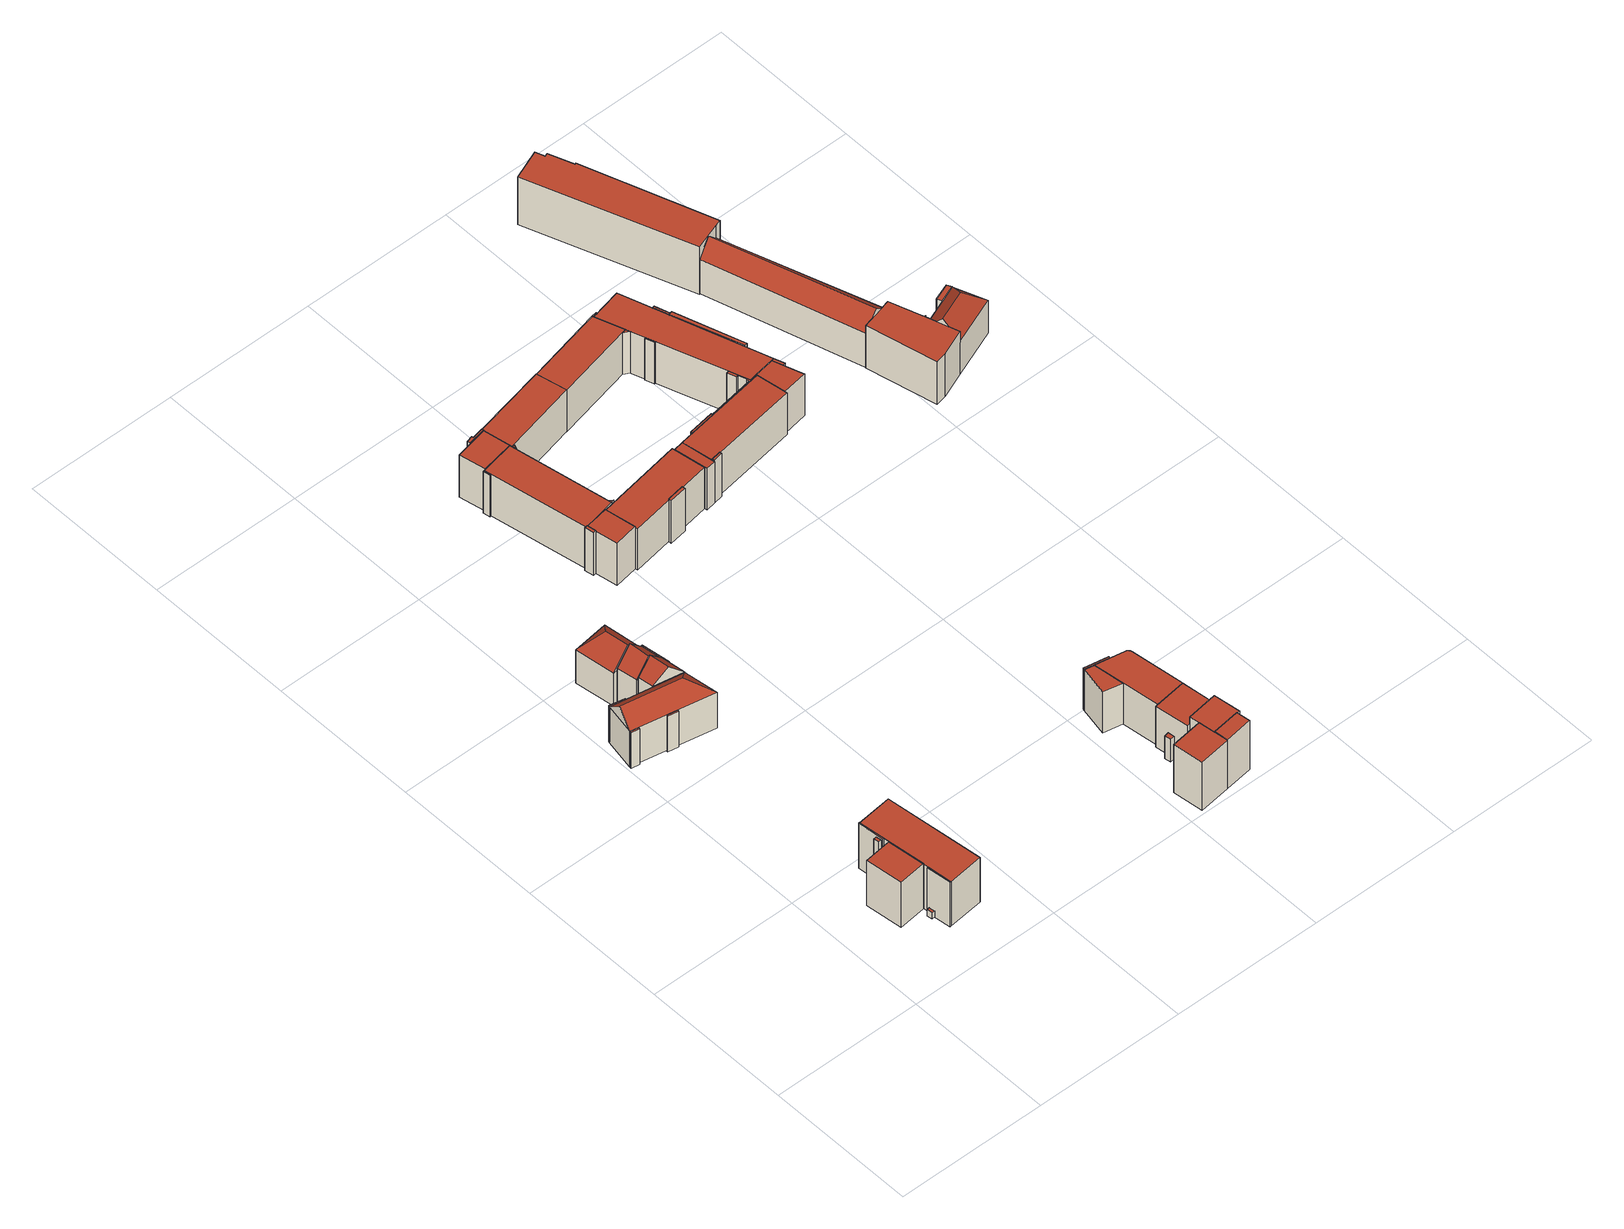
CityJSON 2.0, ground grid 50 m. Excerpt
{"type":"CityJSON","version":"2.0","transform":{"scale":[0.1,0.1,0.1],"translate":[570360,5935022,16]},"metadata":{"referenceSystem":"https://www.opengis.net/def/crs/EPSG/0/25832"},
"CityObjects":{
"building1":{"type":"Building","attributes":{"name":"Chapeaurougeweg","Gemeindeschluessel":"02100123","function":"31001_1010"},"children":["building1-1","building1-2","building1-3","building1-4","building1-5","building1-6"]},
"building1-1":{"type":"BuildingPart","attributes":{"roofType":"1000","measuredHeight":17.66,"storeysAboveGround":5},"parents":["building1"],"geometry":[{"type":"Solid","lod":"2","boundaries":[[[[0,1,2,3]],[[4,5,1,0]],[[6,7,5,4]],[[3,2,7,6]],[[4,0,3,6]],[[1,5,7,2]]]],"semantics":{"surfaces":[{"type":"WallSurface"},{"type":"RoofSurface","Flaechenneigung":"90","Flaechenrichtung":"0","Flaechengroesse":"3.62320996449639"},{"type":"GroundSurface"}],"values":[[0,0,0,0,1,2]]}}]},
"building1-2":{"type":"BuildingPart","attributes":{"roofType":"1000","measuredHeight":17.66,"storeysAboveGround":5},"parents":["building1"],"geometry":[{"type":"Solid","lod":"2","boundaries":[[[[8,9,10,11]],[[12,13,9,8]],[[0,1,13,12]],[[11,10,1,0]],[[12,8,11,0]],[[9,13,1,10]]]],"semantics":{"surfaces":[{"type":"WallSurface"},{"type":"RoofSurface","Flaechenneigung":"90","Flaechenrichtung":"0","Flaechengroesse":"387.780463006218"},{"type":"GroundSurface"}],"values":[[0,0,0,0,1,2]]}}]},
"building1-3":{"type":"BuildingPart","attributes":{"roofType":"1000","measuredHeight":17.87,"storeysAboveGround":5},"parents":["building1"],"geometry":[{"type":"Solid","lod":"2","boundaries":[[[[14,15,16,17]],[[18,19,15,14]],[[20,21,19,18]],[[17,16,21,20]],[[18,14,17,20]],[[15,19,21,16]]]],"semantics":{"surfaces":[{"type":"WallSurface"},{"type":"RoofSurface","Flaechenneigung":"90","Flaechenrichtung":"0","Flaechengroesse":"112.503272705776"},{"type":"GroundSurface"}],"values":[[0,0,0,0,1,2]]}}]},
"building1-4":{"type":"BuildingPart","attributes":{"roofType":"1000","measuredHeight":17.31,"storeysAboveGround":5},"parents":["building1"],"geometry":[{"type":"Solid","lod":"2","boundaries":[[[[22,23,24,25]],[[26,27,23,22]],[[28,29,27,26]],[[25,24,29,28]],[[26,22,25,28]],[[23,27,29,24]]]],"semantics":{"surfaces":[{"type":"WallSurface"},{"type":"RoofSurface","Flaechenneigung":"90","Flaechenrichtung":"0","Flaechengroesse":"1.99933698425025"},{"type":"GroundSurface"}],"values":[[0,0,0,0,1,2]]}}]},
"building1-5":{"type":"BuildingPart","attributes":{"roofType":"1000","measuredHeight":2.49,"storeysAboveGround":5},"parents":["building1"],"geometry":[{"type":"Solid","lod":"2","boundaries":[[[[30,31,32,33]],[[34,35,31,30]],[[36,37,35,34]],[[33,32,37,36]],[[34,30,33,36]],[[31,35,37,32]]]],"semantics":{"surfaces":[{"type":"WallSurface"},{"type":"RoofSurface","Flaechenneigung":"90","Flaechenrichtung":"0","Flaechengroesse":"1.88237200057318"},{"type":"GroundSurface"}],"values":[[0,0,0,0,1,2]]}}]},
"building1-6":{"type":"BuildingPart","attributes":{"roofType":"1000","measuredHeight":17.87,"storeysAboveGround":5},"parents":["building1"],"geometry":[{"type":"Solid","lod":"2","boundaries":[[[[38,39,10,40]],[[17,16,39,38]],[[41,42,16,17]],[[43,44,42,41]],[[45,46,44,43]],[[40,10,46,45]],[[43,41,17,38,40,45]],[[39,16,42,44,46,10]]]],"semantics":{"surfaces":[{"type":"WallSurface"},{"type":"RoofSurface","Flaechenneigung":"90","Flaechenrichtung":"0","Flaechengroesse":"6.65304072617816"},{"type":"GroundSurface"}],"values":[[0,0,0,0,0,0,1,2]]}}]},
"building2":{"type":"Building","attributes":{"name":"Sievekingsallee","Gemeindeschluessel":"02100123","function":"31001_1010"},"children":["building2-1","building2-2","building2-3","building2-4","building2-5","building2-6","building2-7","building2-8"]},
"building2-1":{"type":"BuildingPart","attributes":{"roofType":"5000","measuredHeight":19.09,"storeysAboveGround":4},"parents":["building2"],"geometry":[{"type":"Solid","lod":"2","boundaries":[[[[47,48,49,50]],[[51,52,48,47]],[[53,54,52,51]],[[50,49,54,53]],[[47,55,51]],[[53,56,50]],[[50,56,55,47]],[[51,55,56,53]],[[48,52,54,49]]]],"semantics":{"surfaces":[{"type":"WallSurface"},{"type":"RoofSurface","Flaechenneigung":"47.9255275892489","Flaechenrichtung":"82.4117337062793","Flaechengroesse":"43.1799893612371"},{"type":"RoofSurface","Flaechenneigung":"46.5350422641608","Flaechenrichtung":"10.1128066139535","Flaechengroesse":"161.684457473078"},{"type":"RoofSurface","Flaechenneigung":"46.506615159499","Flaechenrichtung":"190.523310149735","Flaechengroesse":"174.788065877103"},{"type":"GroundSurface"}],"values":[[0,0,0,0,1,0,2,3,4]]}}]},
"building2-2":{"type":"BuildingPart","attributes":{"roofType":"3100","measuredHeight":19.11,"storeysAboveGround":4},"parents":["building2"],"geometry":[{"type":"Solid","lod":"2","boundaries":[[[[57,58,59,60]],[[61,62,58,57]],[[63,48,62,61]],[[60,59,48,63]],[[57,64,61]],[[63,65,60]],[[60,65,64,57]],[[61,64,65,63]],[[58,62,48,59]]]],"semantics":{"surfaces":[{"type":"WallSurface"},{"type":"RoofSurface","Flaechenneigung":"44.5097056042538","Flaechenrichtung":"262.187736915752","Flaechengroesse":"41.1434719709508"},{"type":"RoofSurface","Flaechenneigung":"44.5227906515974","Flaechenrichtung":"82.3526324303992","Flaechengroesse":"51.9900030510147"},{"type":"GroundSurface"}],"values":[[0,0,0,0,0,0,1,2,3]]}}]},
"building2-3":{"type":"BuildingPart","attributes":{"roofType":"3100","measuredHeight":19.12,"storeysAboveGround":4},"parents":["building2"],"geometry":[{"type":"Solid","lod":"2","boundaries":[[[[66,67,68,69]],[[70,71,67,66]],[[72,62,71,70]],[[69,68,62,72]],[[66,73,70]],[[72,74,69]],[[69,74,73,66]],[[70,73,74,72]],[[67,71,62,68]]]],"semantics":{"surfaces":[{"type":"WallSurface"},{"type":"RoofSurface","Flaechenneigung":"44.4701333146871","Flaechenrichtung":"262.151336608739","Flaechengroesse":"50.9424624617455"},{"type":"RoofSurface","Flaechenneigung":"44.4700396771415","Flaechenrichtung":"82.3248781847656","Flaechengroesse":"50.9089139722495"},{"type":"GroundSurface"}],"values":[[0,0,0,0,0,0,1,2,3]]}}]},
"building2-4":{"type":"BuildingPart","attributes":{"roofType":"5000","measuredHeight":19.14,"storeysAboveGround":4},"parents":["building2"],"geometry":[{"type":"Solid","lod":"2","boundaries":[[[[75,76,77,78]],[[79,80,76,75]],[[81,71,80,79]],[[78,77,71,81]],[[75,82,79]],[[81,83,78]],[[78,83,82,75]],[[79,82,83,81]],[[76,80,71,77]]]],"semantics":{"surfaces":[{"type":"WallSurface"},{"type":"RoofSurface","Flaechenneigung":"41.4476082118734","Flaechenrichtung":"352.084588397407","Flaechengroesse":"49.2728433870506"},{"type":"RoofSurface","Flaechenneigung":"44.340651552706","Flaechenrichtung":"262.140256197061","Flaechengroesse":"90.4727140750392"},{"type":"RoofSurface","Flaechenneigung":"44.3404104565576","Flaechenrichtung":"82.3497810792349","Flaechengroesse":"90.4576227914957"},{"type":"GroundSurface"}],"values":[[0,0,0,0,1,0,2,3,4]]}}]},
"building2-5":{"type":"BuildingPart","attributes":{"roofType":"1000","measuredHeight":14.02,"storeysAboveGround":4},"parents":["building2"],"geometry":[{"type":"Solid","lod":"2","boundaries":[[[[84,85,49,50]],[[86,87,85,84]],[[88,89,87,86]],[[50,49,89,88]],[[86,84,50,88]],[[85,87,89,49]]]],"semantics":{"surfaces":[{"type":"WallSurface"},{"type":"RoofSurface","Flaechenneigung":"90","Flaechenrichtung":"0","Flaechengroesse":"2.8411697654153"},{"type":"GroundSurface"}],"values":[[0,0,0,0,1,2]]}}]},
"building2-6":{"type":"BuildingPart","attributes":{"roofType":"1000","measuredHeight":14.02,"storeysAboveGround":4},"parents":["building2"],"geometry":[{"type":"Solid","lod":"2","boundaries":[[[[90,91,92,93]],[[94,95,91,90]],[[53,54,95,94]],[[93,92,54,53]],[[94,90,93,53]],[[91,95,54,92]]]],"semantics":{"surfaces":[{"type":"WallSurface"},{"type":"RoofSurface","Flaechenneigung":"90","Flaechenrichtung":"0","Flaechengroesse":"1.7666862962987"},{"type":"GroundSurface"}],"values":[[0,0,0,0,1,2]]}}]},
"building2-7":{"type":"BuildingPart","attributes":{"roofType":"1000","measuredHeight":13.46,"storeysAboveGround":4},"parents":["building2"],"geometry":[{"type":"Solid","lod":"2","boundaries":[[[[96,97,98,99]],[[100,101,97,96]],[[102,103,101,100]],[[99,98,103,102]],[[100,96,99,102]],[[97,101,103,98]]]],"semantics":{"surfaces":[{"type":"WallSurface"},{"type":"RoofSurface","Flaechenneigung":"90","Flaechenrichtung":"0","Flaechengroesse":"6.36209826035185"},{"type":"GroundSurface"}],"values":[[0,0,0,0,1,2]]}}]},
"building2-8":{"type":"BuildingPart","attributes":{"roofType":"1000","measuredHeight":14.02,"storeysAboveGround":4},"parents":["building2"],"geometry":[{"type":"Solid","lod":"2","boundaries":[[[[104,105,106,107]],[[108,109,105,104]],[[110,111,109,108]],[[107,106,111,110]],[[108,104,107,110]],[[105,109,111,106]]]],"semantics":{"surfaces":[{"type":"WallSurface"},{"type":"RoofSurface","Flaechenneigung":"90","Flaechenrichtung":"0","Flaechengroesse":"2.34098600057283"},{"type":"GroundSurface"}],"values":[[0,0,0,0,1,2]]}}]},
"building3":{"type":"Building","attributes":{"name":"Poelsweg","Gemeindeschluessel":"02100123","function":"31001_1010"},"children":["building3-1","building3-2","building3-3","building3-4","building3-5","building3-6","building3-7","building3-8","building3-9","building3-10","building3-11","building3-12"]},
"building3-1":{"type":"BuildingPart","attributes":{"roofType":"1000","measuredHeight":16.5,"storeysAboveGround":5},"parents":["building3"],"geometry":[{"type":"Solid","lod":"2","boundaries":[[[[112,113,114,115]],[[116,117,113,112]],[[118,119,117,116]],[[115,114,119,118]],[[116,112,115,118]],[[113,117,119,114]]]],"semantics":{"surfaces":[{"type":"WallSurface"},{"type":"RoofSurface","Flaechenneigung":"90","Flaechenrichtung":"0","Flaechengroesse":"397.695565464941"},{"type":"GroundSurface"}],"values":[[0,0,0,0,1,2]]}}]},
"building3-2":{"type":"BuildingPart","attributes":{"roofType":"1000","measuredHeight":16.5,"storeysAboveGround":5},"parents":["building3"],"geometry":[{"type":"Solid","lod":"2","boundaries":[[[[120,121,122,123]],[[116,117,121,120]],[[123,122,117,116]],[[120,123,116]],[[121,117,122]]]],"semantics":{"surfaces":[{"type":"WallSurface"},{"type":"RoofSurface","Flaechenneigung":"90","Flaechenrichtung":"0","Flaechengroesse":"0.599544027850423"},{"type":"GroundSurface"}],"values":[[0,0,0,1,2]]}}]},
"building3-3":{"type":"BuildingPart","attributes":{"roofType":"1000","measuredHeight":16.57,"storeysAboveGround":5},"parents":["building3"],"geometry":[{"type":"Solid","lod":"2","boundaries":[[[[124,125,126,127]],[[128,129,125,124]],[[130,113,129,128]],[[127,126,113,130]],[[128,124,127,130]],[[125,129,113,126]]]],"semantics":{"surfaces":[{"type":"WallSurface"},{"type":"RoofSurface","Flaechenneigung":"90","Flaechenrichtung":"0","Flaechengroesse":"97.2133291788654"},{"type":"GroundSurface"}],"values":[[0,0,0,0,1,2]]}}]},
"building3-4":{"type":"BuildingPart","attributes":{"roofType":"1000","measuredHeight":16.52,"storeysAboveGround":5},"parents":["building3"],"geometry":[{"type":"Solid","lod":"2","boundaries":[[[[131,132,133,134]],[[135,136,132,131]],[[137,138,136,135]],[[134,133,138,137]],[[135,131,134,137]],[[132,136,138,133]]]],"semantics":{"surfaces":[{"type":"WallSurface"},{"type":"RoofSurface","Flaechenneigung":"90","Flaechenrichtung":"0","Flaechengroesse":"259.971395811782"},{"type":"GroundSurface"}],"values":[[0,0,0,0,1,2]]}}]},
"building3-5":{"type":"BuildingPart","attributes":{"roofType":"1000","measuredHeight":16.52,"storeysAboveGround":5},"parents":["building3"],"geometry":[{"type":"Solid","lod":"2","boundaries":[[[[139,140,141,142]],[[137,138,140,139]],[[142,141,138,137]],[[139,142,137]],[[140,138,141]]]],"semantics":{"surfaces":[{"type":"WallSurface"},{"type":"RoofSurface","Flaechenneigung":"90","Flaechenrichtung":"0","Flaechengroesse":"0.631234725603207"},{"type":"GroundSurface"}],"values":[[0,0,0,1,2]]}}]},
"building3-6":{"type":"BuildingPart","attributes":{"roofType":"1000","measuredHeight":16.5,"storeysAboveGround":5},"parents":["building3"],"geometry":[{"type":"Solid","lod":"2","boundaries":[[[[143,144,145,146]],[[147,148,144,143]],[[115,114,148,147]],[[146,145,114,115]],[[147,143,146,115]],[[144,148,114,145]]]],"semantics":{"surfaces":[{"type":"WallSurface"},{"type":"RoofSurface","Flaechenneigung":"90","Flaechenrichtung":"0","Flaechengroesse":"1.00753275482895"},{"type":"GroundSurface"}],"values":[[0,0,0,0,1,2]]}}]},
"building3-7":{"type":"BuildingPart","attributes":{"roofType":"1000","measuredHeight":16.31,"storeysAboveGround":5},"parents":["building3"],"geometry":[{"type":"Solid","lod":"2","boundaries":[[[[149,150,151,152]],[[153,154,150,149]],[[155,156,154,153]],[[152,151,156,155]],[[153,149,152,155]],[[150,154,156,151]]]],"semantics":{"surfaces":[{"type":"WallSurface"},{"type":"RoofSurface","Flaechenneigung":"90","Flaechenrichtung":"0","Flaechengroesse":"321.643618299776"},{"type":"GroundSurface"}],"values":[[0,0,0,0,1,2]]}}]},
"building3-8":{"type":"BuildingPart","attributes":{"roofType":"1000","measuredHeight":16.62,"storeysAboveGround":5},"parents":["building3"],"geometry":[{"type":"Solid","lod":"2","boundaries":[[[[157,158,159,160]],[[161,162,158,157]],[[163,156,162,161]],[[160,159,156,163]],[[161,157,160,163]],[[158,162,156,159]]]],"semantics":{"surfaces":[{"type":"WallSurface"},{"type":"RoofSurface","Flaechenneigung":"90","Flaechenrichtung":"0","Flaechengroesse":"80.7828076486189"},{"type":"GroundSurface"}],"values":[[0,0,0,0,1,2]]}}]},
"building3-9":{"type":"BuildingPart","attributes":{"roofType":"1000","measuredHeight":16.91,"storeysAboveGround":5},"parents":["building3"],"geometry":[{"type":"Solid","lod":"2","boundaries":[[[[164,165,166,167]],[[168,169,165,164]],[[170,162,169,168]],[[167,166,162,170]],[[168,164,167,170]],[[165,169,162,166]]]],"semantics":{"surfaces":[{"type":"WallSurface"},{"type":"RoofSurface","Flaechenneigung":"90","Flaechenrichtung":"0","Flaechengroesse":"2.96195805170829"},{"type":"GroundSurface"}],"values":[[0,0,0,0,1,2]]}}]},
"building3-10":{"type":"BuildingPart","attributes":{"roofType":"1000","measuredHeight":16.3,"storeysAboveGround":5},"parents":["building3"],"geometry":[{"type":"Solid","lod":"2","boundaries":[[[[171,172,173,174]],[[175,176,172,171]],[[177,178,176,175]],[[174,173,178,177]],[[175,171,174,177]],[[172,176,178,173]]]],"semantics":{"surfaces":[{"type":"WallSurface"},{"type":"RoofSurface","Flaechenneigung":"90","Flaechenrichtung":"0","Flaechengroesse":"37.497187895238"},{"type":"GroundSurface"}],"values":[[0,0,0,0,1,2]]}}]},
"building3-11":{"type":"BuildingPart","attributes":{"roofType":"1000","measuredHeight":16.82,"storeysAboveGround":5},"parents":["building3"],"geometry":[{"type":"Solid","lod":"2","boundaries":[[[[179,180,181,182]],[[183,184,180,179]],[[185,186,184,183]],[[182,181,186,185]],[[183,179,182,185]],[[180,184,186,181]]]],"semantics":{"surfaces":[{"type":"WallSurface"},{"type":"RoofSurface","Flaechenneigung":"90","Flaechenrichtung":"0","Flaechengroesse":"5.90901698502336"},{"type":"GroundSurface"}],"values":[[0,0,0,0,1,2]]}}]},
"building3-12":{"type":"BuildingPart","attributes":{"roofType":"1000","measuredHeight":16.83,"storeysAboveGround":5},"parents":["building3"],"geometry":[{"type":"Solid","lod":"2","boundaries":[[[[187,188,189,190]],[[191,192,188,187]],[[193,133,192,191]],[[194,129,133,193]],[[195,196,129,194]],[[190,189,196,195]],[[194,193,191,187,190,195]],[[188,192,133,129,196,189]]]],"semantics":{"surfaces":[{"type":"WallSurface"},{"type":"RoofSurface","Flaechenneigung":"90","Flaechenrichtung":"0","Flaechengroesse":"4.52015773280588"},{"type":"GroundSurface"}],"values":[[0,0,0,0,0,0,1,2]]}}]},
"building4":{"type":"Building","attributes":{"name":"Curtiusweg","Gemeindeschluessel":"02100123","function":"31001_1010"},"children":["building4-1","building4-2","building4-3","building4-4","building4-5","building4-6","building4-7","building4-8"]},
"building4-1":{"type":"BuildingPart","attributes":{"roofType":"1000","measuredHeight":16.09,"storeysAboveGround":6},"parents":["building4"],"geometry":[{"type":"Solid","lod":"2","boundaries":[[[[197,198,199,200]],[[201,202,198,197]],[[203,204,202,201]],[[200,199,204,203]],[[201,197,200,203]],[[198,202,204,199]]]],"semantics":{"surfaces":[{"type":"WallSurface"},{"type":"RoofSurface","Flaechenneigung":"90","Flaechenrichtung":"0","Flaechengroesse":"126.613383832183"},{"type":"GroundSurface"}],"values":[[0,0,0,0,1,2]]}}]},
"building4-2":{"type":"BuildingPart","attributes":{"roofType":"1000","measuredHeight":16.15,"storeysAboveGround":6},"parents":["building4"],"geometry":[{"type":"Solid","lod":"2","boundaries":[[[[205,206,207,208]],[[209,210,206,205]],[[211,212,210,209]],[[213,214,212,211]],[[215,216,214,213]],[[217,218,216,215]],[[219,220,218,217]],[[221,222,220,219]],[[223,198,222,221]],[[208,207,198,223]],[[221,219,217,215,213,211,209,205,208,223]],[[206,210,212,214,216,218,220,222,198,207]]]],"semantics":{"surfaces":[{"type":"WallSurface"},{"type":"RoofSurface","Flaechenneigung":"90","Flaechenrichtung":"0","Flaechengroesse":"215.221798084933"},{"type":"GroundSurface"}],"values":[[0,0,0,0,0,0,0,0,0,0,1,2]]}}]},
"building4-3":{"type":"BuildingPart","attributes":{"roofType":"1000","measuredHeight":18.97,"storeysAboveGround":6},"parents":["building4"],"geometry":[{"type":"Solid","lod":"2","boundaries":[[[[224,225,202,226]],[[227,228,225,224]],[[229,230,228,227]],[[226,202,230,229]],[[227,224,226,229]],[[225,228,230,202]]]],"semantics":{"surfaces":[{"type":"WallSurface"},{"type":"RoofSurface","Flaechenneigung":"90","Flaechenrichtung":"0","Flaechengroesse":"91.250355590804"},{"type":"GroundSurface"}],"values":[[0,0,0,0,1,2]]}}]},
"building4-4":{"type":"BuildingPart","attributes":{"roofType":"1000","measuredHeight":19.22,"storeysAboveGround":6},"parents":["building4"],"geometry":[{"type":"Solid","lod":"2","boundaries":[[[[231,232,233,234]],[[235,236,232,231]],[[237,228,236,235]],[[234,233,228,237]],[[235,231,234,237]],[[232,236,228,233]]]],"semantics":{"surfaces":[{"type":"WallSurface"},{"type":"RoofSurface","Flaechenneigung":"90","Flaechenrichtung":"0","Flaechengroesse":"42.1883689280168"},{"type":"GroundSurface"}],"values":[[0,0,0,0,1,2]]}}]},
"building4-5":{"type":"BuildingPart","attributes":{"roofType":"1000","measuredHeight":19.05,"storeysAboveGround":6},"parents":["building4"],"geometry":[{"type":"Solid","lod":"2","boundaries":[[[[238,239,236,240]],[[241,242,239,238]],[[243,244,242,241]],[[240,236,244,243]],[[241,238,240,243]],[[239,242,244,236]]]],"semantics":{"surfaces":[{"type":"WallSurface"},{"type":"RoofSurface","Flaechenneigung":"90","Flaechenrichtung":"0","Flaechengroesse":"106.503516056005"},{"type":"GroundSurface"}],"values":[[0,0,0,0,1,2]]}}]},
"building4-6":{"type":"BuildingPart","attributes":{"roofType":"1000","measuredHeight":16.07,"storeysAboveGround":6},"parents":["building4"],"geometry":[{"type":"Solid","lod":"2","boundaries":[[[[245,246,247,248]],[[249,250,246,245]],[[251,206,250,249]],[[248,247,206,251]],[[249,245,248,251]],[[246,250,206,247]]]],"semantics":{"surfaces":[{"type":"WallSurface"},{"type":"RoofSurface","Flaechenneigung":"90","Flaechenrichtung":"0","Flaechengroesse":"45.8678273676214"},{"type":"GroundSurface"}],"values":[[0,0,0,0,1,2]]}}]},
"building4-7":{"type":"BuildingPart","attributes":{"roofType":"1000","measuredHeight":16.34,"storeysAboveGround":6},"parents":["building4"],"geometry":[{"type":"Solid","lod":"2","boundaries":[[[[252,253,250,254]],[[255,256,253,252]],[[257,258,256,255]],[[254,250,258,257]],[[255,252,254,257]],[[253,256,258,250]]]],"semantics":{"surfaces":[{"type":"WallSurface"},{"type":"RoofSurface","Flaechenneigung":"90","Flaechenrichtung":"0","Flaechengroesse":"4.21511968676518"},{"type":"GroundSurface"}],"values":[[0,0,0,0,1,2]]}}]},
"building4-8":{"type":"BuildingPart","attributes":{"roofType":"1000","measuredHeight":8.87,"storeysAboveGround":6},"parents":["building4"],"geometry":[{"type":"Solid","lod":"2","boundaries":[[[[259,260,261,262]],[[263,264,260,259]],[[265,266,264,263]],[[262,261,266,265]],[[263,259,262,265]],[[260,264,266,261]]]],"semantics":{"surfaces":[{"type":"WallSurface"},{"type":"RoofSurface","Flaechenneigung":"90","Flaechenrichtung":"0","Flaechengroesse":"3.36822740690749"},{"type":"GroundSurface"}],"values":[[0,0,0,0,1,2]]}}]},
"building5":{"type":"Building","attributes":{"name":"Perthesweg","Gemeindeschluessel":"02100123","function":"31001_1010"},"children":["building5-1","building5-2","building5-3","building5-4","building5-5","building5-6","building5-7","building5-8","building5-9","building5-10","building5-11","building5-12"]},
"building5-1":{"type":"BuildingPart","attributes":{"roofType":"1000","measuredHeight":16.53,"storeysAboveGround":5},"parents":["building5"],"geometry":[{"type":"Solid","lod":"2","boundaries":[[[[267,268,269,270]],[[271,272,268,267]],[[273,274,272,271]],[[270,269,274,273]],[[271,267,270,273]],[[268,272,274,269]]]],"semantics":{"surfaces":[{"type":"WallSurface"},{"type":"RoofSurface","Flaechenneigung":"90","Flaechenrichtung":"0","Flaechengroesse":"74.6945234623502"},{"type":"GroundSurface"}],"values":[[0,0,0,0,1,2]]}}]},
"building5-2":{"type":"BuildingPart","attributes":{"roofType":"1000","measuredHeight":16.46,"storeysAboveGround":5},"parents":["building5"],"geometry":[{"type":"Solid","lod":"2","boundaries":[[[[275,276,277,278]],[[279,280,276,275]],[[281,282,280,279]],[[278,277,282,281]],[[279,275,278,281]],[[276,280,282,277]]]],"semantics":{"surfaces":[{"type":"WallSurface"},{"type":"RoofSurface","Flaechenneigung":"90","Flaechenrichtung":"0","Flaechengroesse":"330.65900693558"},{"type":"GroundSurface"}],"values":[[0,0,0,0,1,2]]}}]},
"building5-3":{"type":"BuildingPart","attributes":{"roofType":"1000","measuredHeight":16.53,"storeysAboveGround":5},"parents":["building5"],"geometry":[{"type":"Solid","lod":"2","boundaries":[[[[283,284,274,273]],[[285,286,284,283]],[[287,288,286,285]],[[273,274,288,287]],[[285,283,273,287]],[[284,286,288,274]]]],"semantics":{"surfaces":[{"type":"WallSurface"},{"type":"RoofSurface","Flaechenneigung":"90","Flaechenrichtung":"0","Flaechengroesse":"3.21907242548013"},{"type":"GroundSurface"}],"values":[[0,0,0,0,1,2]]}}]},
"building5-4":{"type":"BuildingPart","attributes":{"roofType":"1000","measuredHeight":16.44,"storeysAboveGround":5},"parents":["building5"],"geometry":[{"type":"Solid","lod":"2","boundaries":[[[[289,290,291,292]],[[293,294,290,289]],[[295,296,294,293]],[[292,291,296,295]],[[293,289,292,295]],[[290,294,296,291]]]],"semantics":{"surfaces":[{"type":"WallSurface"},{"type":"RoofSurface","Flaechenneigung":"90","Flaechenrichtung":"0","Flaechengroesse":"0.674869334626637"},{"type":"GroundSurface"}],"values":[[0,0,0,0,1,2]]}}]},
"building5-5":{"type":"BuildingPart","attributes":{"roofType":"1000","measuredHeight":16.44,"storeysAboveGround":5},"parents":["building5"],"geometry":[{"type":"Solid","lod":"2","boundaries":[[[[283,284,297,298]],[[299,300,284,283]],[[295,296,300,299]],[[298,297,296,295]],[[299,283,298,295]],[[284,300,296,297]]]],"semantics":{"surfaces":[{"type":"WallSurface"},{"type":"RoofSurface","Flaechenneigung":"90","Flaechenrichtung":"0","Flaechengroesse":"497.640284187444"},{"type":"GroundSurface"}],"values":[[0,0,0,0,1,2]]}}]},
"building5-6":{"type":"BuildingPart","attributes":{"roofType":"1000","measuredHeight":16.48,"storeysAboveGround":5},"parents":["building5"],"geometry":[{"type":"Solid","lod":"2","boundaries":[[[[301,302,303,304]],[[305,306,302,301]],[[304,303,306,305]],[[301,304,305]],[[302,306,303]]]],"semantics":{"surfaces":[{"type":"WallSurface"},{"type":"RoofSurface","Flaechenneigung":"90","Flaechenrichtung":"0","Flaechengroesse":"1.24737068270884"},{"type":"GroundSurface"}],"values":[[0,0,0,1,2]]}}]},
"building5-7":{"type":"BuildingPart","attributes":{"roofType":"1000","measuredHeight":16.48,"storeysAboveGround":5},"parents":["building5"],"geometry":[{"type":"Solid","lod":"2","boundaries":[[[[307,308,309,310]],[[292,291,308,307]],[[305,306,291,292]],[[310,309,306,305]],[[292,307,310,305]],[[308,291,306,309]]]],"semantics":{"surfaces":[{"type":"WallSurface"},{"type":"RoofSurface","Flaechenneigung":"90","Flaechenrichtung":"0","Flaechengroesse":"271.246586652375"},{"type":"GroundSurface"}],"values":[[0,0,0,0,1,2]]}}]},
"building5-8":{"type":"BuildingPart","attributes":{"roofType":"1000","measuredHeight":16.94,"storeysAboveGround":5},"parents":["building5"],"geometry":[{"type":"Solid","lod":"2","boundaries":[[[[311,312,313,314]],[[315,316,312,311]],[[317,276,316,315]],[[314,313,276,317]],[[315,311,314,317]],[[312,316,276,313]]]],"semantics":{"surfaces":[{"type":"WallSurface"},{"type":"RoofSurface","Flaechenneigung":"90","Flaechenrichtung":"0","Flaechengroesse":"2.45254048032864"},{"type":"GroundSurface"}],"values":[[0,0,0,0,1,2]]}}]},
"building5-9":{"type":"BuildingPart","attributes":{"roofType":"1000","measuredHeight":16.44,"storeysAboveGround":5},"parents":["building5"],"geometry":[{"type":"Solid","lod":"2","boundaries":[[[[318,319,320,321]],[[322,323,319,318]],[[324,325,323,322]],[[321,320,325,324]],[[322,318,321,324]],[[319,323,325,320]]]],"semantics":{"surfaces":[{"type":"WallSurface"},{"type":"RoofSurface","Flaechenneigung":"90","Flaechenrichtung":"0","Flaechengroesse":"1.23793603451526"},{"type":"GroundSurface"}],"values":[[0,0,0,0,1,2]]}}]},
"building5-10":{"type":"BuildingPart","attributes":{"roofType":"1000","measuredHeight":16.81,"storeysAboveGround":5},"parents":["building5"],"geometry":[{"type":"Solid","lod":"2","boundaries":[[[[326,327,328,329]],[[330,331,327,326]],[[332,333,331,330]],[[329,328,333,332]],[[330,326,329,332]],[[327,331,333,328]]]],"semantics":{"surfaces":[{"type":"WallSurface"},{"type":"RoofSurface","Flaechenneigung":"90","Flaechenrichtung":"0","Flaechengroesse":"2.38659294349997"},{"type":"GroundSurface"}],"values":[[0,0,0,0,1,2]]}}]},
"building5-11":{"type":"BuildingPart","attributes":{"roofType":"1000","measuredHeight":16.81,"storeysAboveGround":5},"parents":["building5"],"geometry":[{"type":"Solid","lod":"2","boundaries":[[[[334,335,336,337]],[[338,339,335,334]],[[332,333,339,338]],[[337,336,333,332]],[[338,334,337,332]],[[335,339,333,336]]]],"semantics":{"surfaces":[{"type":"WallSurface"},{"type":"RoofSurface","Flaechenneigung":"90","Flaechenrichtung":"0","Flaechengroesse":"25.2714565336725"},{"type":"GroundSurface"}],"values":[[0,0,0,0,1,2]]}}]},
"building5-12":{"type":"BuildingPart","attributes":{"roofType":"1000","measuredHeight":16.44,"storeysAboveGround":5},"parents":["building5"],"geometry":[{"type":"Solid","lod":"2","boundaries":[[[[340,341,342,343]],[[344,345,341,340]],[[299,300,345,344]],[[271,272,300,299]],[[281,282,272,271]],[[346,347,282,281]],[[348,349,347,346]],[[350,351,349,348]],[[352,353,351,350]],[[354,355,353,352]],[[356,357,355,354]],[[358,359,357,356]],[[343,342,359,358]],[[356,354,352,350,348,346,281,271,299,344,340,343,358]],[[341,345,300,272,282,347,349,351,353,355,357,359,342]]]],"semantics":{"surfaces":[{"type":"WallSurface"},{"type":"RoofSurface","Flaechenneigung":"90","Flaechenrichtung":"0","Flaechengroesse":"15.2672898527864"},{"type":"GroundSurface"}],"values":[[0,0,0,0,0,0,0,0,0,0,0,0,0,1,2]]}}]},
"building6":{"type":"Building","attributes":{"name":"Perthesweg","Gemeindeschluessel":"02100123","function":"31001_1010","yearOfConstruction":1978,"roofType":"1000","measuredHeight":18.87,"storeysAboveGround":4},"address":[{"country":"Germany","locality":"Hamburg","thoroughfareNumber":"26","thoroughfareName":"Perthesweg","postcode":"20535"}],"geometry":[{"type":"Solid","lod":"2","boundaries":[[[[360,361,362,363]],[[364,365,361,360]],[[366,367,365,364]],[[368,369,367,366]],[[370,371,369,368]],[[372,373,371,370]],[[374,375,373,372]],[[376,377,375,374]],[[363,362,377,376]],[[374,372,370,368,366,364,360,363,376]],[[361,365,367,369,371,373,375,377,362]]]],"semantics":{"surfaces":[{"type":"WallSurface"},{"type":"RoofSurface","Flaechenneigung":"90","Flaechenrichtung":"0","Flaechengroesse":"630.831785469719"},{"type":"GroundSurface"}],"values":[[0,0,0,0,0,0,0,0,0,1,2]]}}]},
"building7":{"type":"Building","attributes":{"name":"Perthesweg","Gemeindeschluessel":"02100123","function":"31001_1010","yearOfConstruction":1978,"roofType":"3100","measuredHeight":18.65,"storeysAboveGround":4},"address":[{"country":"Germany","locality":"Hamburg","thoroughfareNumber":"24","thoroughfareName":"Perthesweg","postcode":"20535"}],"geometry":[{"type":"Solid","lod":"2","boundaries":[[[[378,379,380,381]],[[382,383,379,378]],[[384,385,383,382]],[[381,380,385,384]],[[378,386,382]],[[384,387,381]],[[381,387,386,378]],[[382,386,387,384]],[[379,383,385,380]]]],"semantics":{"surfaces":[{"type":"WallSurface"},{"type":"RoofSurface","Flaechenneigung":"43.777774275732","Flaechenrichtung":"71.9690752578709","Flaechengroesse":"376.809977538389"},{"type":"RoofSurface","Flaechenneigung":"43.7883427165027","Flaechenrichtung":"252.893153561958","Flaechengroesse":"373.73741650345"},{"type":"GroundSurface"}],"values":[[0,0,0,0,0,0,1,2,3]]}}]},
"building8":{"type":"Building","attributes":{"name":"Perthesweg","Gemeindeschluessel":"02100123","function":"31001_1010"},"children":["building8-1","building8-2","building8-3"]},
"building8-1":{"type":"BuildingPart","attributes":{"roofType":"1000","measuredHeight":13.1,"storeysAboveGround":4},"parents":["building8"],"geometry":[{"type":"Solid","lod":"2","boundaries":[[[[388,389,390,391]],[[392,393,389,388]],[[394,395,393,392]],[[391,390,395,394]],[[392,388,391,394]],[[389,393,395,390]]]],"semantics":{"surfaces":[{"type":"WallSurface"},{"type":"RoofSurface","Flaechenneigung":"90","Flaechenrichtung":"0","Flaechengroesse":"10.3054948026121"},{"type":"GroundSurface"}],"values":[[0,0,0,0,1,2]]}}]},
"building8-2":{"type":"BuildingPart","attributes":{"roofType":"5000","measuredHeight":18.78,"storeysAboveGround":4},"parents":["building8"],"geometry":[{"type":"Solid","lod":"2","boundaries":[[[[396,393,397,398]],[[399,400,393,396]],[[401,402,400,399]],[[398,397,402,401]],[[396,403,399]],[[401,404,398]],[[398,404,403,396]],[[399,403,404,401]],[[393,400,402,397]]]],"semantics":{"surfaces":[{"type":"WallSurface"},{"type":"RoofSurface","Flaechenneigung":"42.9868682300342","Flaechenrichtung":"68.7057515993088","Flaechengroesse":"44.4693205970902"},{"type":"RoofSurface","Flaechenneigung":"42.4803741235223","Flaechenrichtung":"338.80962443814","Flaechengroesse":"110.046651460906"},{"type":"RoofSurface","Flaechenneigung":"42.4804958109967","Flaechenrichtung":"158.813564360699","Flaechengroesse":"112.210987303517"},{"type":"GroundSurface"}],"values":[[0,0,0,0,1,0,2,3,4]]}}]},
"building8-3":{"type":"BuildingPart","attributes":{"roofType":"1000","measuredHeight":16.87,"storeysAboveGround":4},"parents":["building8"],"geometry":[{"type":"Solid","lod":"2","boundaries":[[[[405,406,407,408]],[[409,410,406,405]],[[411,412,410,409]],[[413,414,412,411]],[[415,397,414,413]],[[416,402,397,415]],[[417,418,402,416]],[[408,407,418,417]],[[416,415,413,411,409,405,408,417]],[[406,410,412,414,397,402,418,407]]]],"semantics":{"surfaces":[{"type":"WallSurface"},{"type":"RoofSurface","Flaechenneigung":"90","Flaechenrichtung":"0","Flaechengroesse":"272.237623993581"},{"type":"GroundSurface"}],"values":[[0,0,0,0,0,0,0,0,1,2]]}}]}
},
"vertices":[
[263,150,182],[263,150,6],[253,232,6],[253,232,182],[259,150,182],[259,150,6],[248,231,182],[248,231,6],
[341,490,182],[341,490,6],[223,476,6],[223,476,182],[380,164,182],[380,164,6],
[159,236,185],[159,236,6],[249,247,6],[249,247,185],[144,359,185],[144,359,6],[234,370,185],[234,370,6],
[217,391,179],[217,391,6],[228,392,6],[228,392,179],[215,409,179],[215,409,6],[225,410,179],[225,410,6],
[242,203,31],[242,203,6],[252,204,6],[252,204,31],[240,222,31],[240,222,6],[249,223,31],[249,223,6],
[251,247,185],[251,247,6],[223,476,185],[232,387,185],[232,387,6],[228,387,185],[228,387,6],[221,475,185],[221,475,6],
[260,1218,158],[260,1218,17],[24,1260,17],[24,1260,158],[275,1105,158],[275,1105,17],[4,1156,158],[4,1156,17],[210,1172,208],[14,1208,208],
[153,1287,159],[153,1287,17],[160,1236,17],[160,1236,159],[249,1300,159],[249,1300,17],[260,1218,159],[201,1294,208],[210,1227,208],
[136,1353,155],[136,1353,17],[146,1286,17],[146,1286,155],[240,1368,155],[240,1368,17],[249,1300,155],[188,1361,209],[197,1293,209],
[103,1483,147],[103,1483,17],[122,1351,17],[122,1351,147],[223,1499,147],[223,1499,17],[240,1368,147],[170,1437,209],[181,1360,209],
[25,1265,158],[25,1265,17],[77,1255,158],[77,1255,17],[79,1250,158],[79,1250,17],
[31,1145,158],[31,1145,17],[32,1151,17],[32,1151,158],[3,1150,158],[3,1150,17],
[246,1374,152],[246,1374,17],[239,1373,17],[239,1373,152],[259,1281,152],[259,1281,17],[252,1280,152],[252,1280,17],
[151,1122,158],[151,1122,17],[153,1128,17],[153,1128,158],[117,1128,158],[117,1128,17],[118,1135,158],[118,1135,17],
[458,2142,173],[458,2142,8],[345,2120,8],[345,2120,173],[522,1803,173],[522,1803,8],[410,1780,173],[410,1780,8],
[532,1805,173],[532,1805,8],[520,1814,8],[520,1814,173],
[333,2207,174],[333,2207,8],[350,2121,8],[350,2121,174],[442,2229,174],[442,2229,8],[458,2142,174],
[687,2289,174],[687,2289,8],[441,2235,8],[441,2235,174],[709,2190,174],[709,2190,8],[460,2134,174],[460,2134,8],
[462,2119,174],[462,2119,8],[468,2136,8],[468,2136,174],
[345,2096,173],[345,2096,8],[349,2097,8],[349,2097,173],[341,2119,173],[341,2119,8],
[795,1732,171],[795,1732,8],[777,1842,8],[777,1842,171],[510,1685,171],[510,1685,8],[491,1794,171],[491,1794,8],
[431,1679,175],[431,1679,8],[508,1693,8],[508,1693,175],[413,1781,175],[413,1781,8],[491,1794,175],
[408,1749,178],[408,1749,8],[418,1751,8],[418,1751,178],[403,1779,178],[403,1779,8],[413,1781,178],
[812,1840,171],[812,1840,8],[779,1835,8],[779,1835,171],[829,1729,171],[829,1729,8],[797,1724,171],[797,1724,8],
[701,1706,177],[701,1706,8],[699,1716,8],[699,1716,177],[643,1697,177],[643,1697,8],[642,1707,177],[642,1707,8],
[402,2232,177],[402,2232,8],[380,2227,8],[380,2227,177],[403,2227,177],[403,2227,8],[441,2235,177],[442,2229,177],[383,2217,177],[383,2217,8],
[1222,282,170],[1222,282,9],[1110,267,9],[1110,267,170],[1237,171,170],[1237,171,9],[1126,156,170],[1126,156,9],
[1089,490,171],[1089,490,9],[1119,268,9],[1119,268,171],[1186,472,171],[1186,472,9],[1189,471,171],[1189,471,9],[1192,469,171],[1192,469,9],[1194,466,171],[1194,466,9],[1196,464,171],[1196,464,9],[1197,461,171],[1197,461,9],[1198,458,171],[1198,458,9],[1222,282,171],
[1249,83,199],[1249,83,9],[1237,171,199],[1147,70,199],[1147,70,9],[1135,157,199],[1135,157,9],
[1244,36,202],[1244,36,9],[1238,82,9],[1238,82,202],[1153,24,202],[1153,24,9],[1147,70,202],
[1048,10,200],[1048,10,9],[1153,24,200],[1035,110,200],[1035,110,9],[1139,124,200],[1139,124,9],
[1040,401,170],[1040,401,9],[1102,389,9],[1102,389,170],[1058,496,170],[1058,496,9],[1089,490,170],
[1059,501,173],[1059,501,9],[1058,496,173],[1137,486,173],[1137,486,9],[1136,481,173],[1136,481,9],
[1103,199,98],[1103,199,9],[1119,201,9],[1119,201,98],[1101,220,98],[1101,220,9],[1116,222,98],[1116,222,9],
[1142,1792,172],[1142,1792,7],[1224,1805,7],[1224,1805,172],[1126,1891,172],[1126,1891,7],[1192,1901,172],[1192,1901,7],
[828,1737,172],[828,1737,7],[1143,1786,7],[1143,1786,172],[812,1840,172],[812,1840,7],[1127,1888,172],[1127,1888,7],
[1201,1903,172],[1201,1903,7],[1212,1870,172],[1212,1870,7],[1204,1867,172],[1204,1867,7],
[958,2349,172],[958,2349,7],[942,2346,7],[942,2346,172],[959,2345,172],[959,2345,7],[943,2342,172],[943,2342,7],
[1048,2365,7],[1048,2365,172],[1102,1887,172],[1102,1887,7],
[960,2246,172],[960,2246,7],[981,2235,7],[981,2235,172],[976,2249,172],[976,2249,7],
[687,2289,172],[687,2289,7],[709,2190,7],[709,2190,172],
[860,1734,177],[860,1734,7],[859,1742,7],[859,1742,177],[829,1729,177],[829,1729,7],[828,1737,177],
[1002,2162,172],[1002,2162,7],[1006,2163,7],[1006,2163,172],[992,2191,172],[992,2191,7],[996,2192,172],[996,2192,7],
[1088,2260,175],[1088,2260,7],[1083,2259,7],[1083,2259,175],[1104,2212,175],[1104,2212,7],[1099,2210,175],[1099,2210,7],
[1183,1991,175],[1183,1991,7],[1110,2214,7],[1110,2214,175],[1173,1988,175],[1173,1988,7],
[1072,1949,172],[1072,1949,7],[1082,1920,7],[1082,1920,172],[1080,1951,172],[1080,1951,7],[855,1846,172],[855,1846,7],[854,1853,172],[854,1853,7],[940,1866,172],[940,1866,7],[940,1862,172],[940,1862,7],[1094,1886,172],[1094,1886,7],[1096,1897,172],[1096,1897,7],[1087,1922,172],[1087,1922,7],
[1213,2878,200],[1213,2878,11],[1117,2841,11],[1117,2841,200],[1224,2848,200],[1224,2848,11],[1234,2852,200],[1234,2852,11],[1264,2772,200],[1264,2772,11],[1268,2774,200],[1268,2774,11],[1415,2357,200],[1415,2357,11],[1396,2351,200],[1396,2351,11],[1310,2322,200],[1310,2322,11],
[1564,1847,149],[1564,1847,14],[1396,2351,14],[1396,2351,149],[1460,1821,149],[1460,1821,14],[1310,2322,149],[1310,2322,14],[1512,1834,200],[1353,2336,200],
[1745,1812,143],[1745,1812,12],[1690,1791,12],[1690,1791,143],[1752,1797,143],[1752,1797,12],[1697,1775,143],[1697,1775,12],
[1752,1797,141],[1601,1738,12],[1601,1738,141],[1792,1695,141],[1792,1695,12],[1635,1634,141],[1635,1634,12],[1720,1726,200],[1618,1686,200],
[1460,1821,181],[1460,1821,12],[1514,1593,12],[1514,1593,181],[1564,1847,181],[1564,1847,12],[1599,1743,181],[1599,1743,12],[1605,1740,181],[1605,1740,12],[1601,1738,181],[1635,1634,181],[1549,1600,181],[1549,1600,12]
]}
